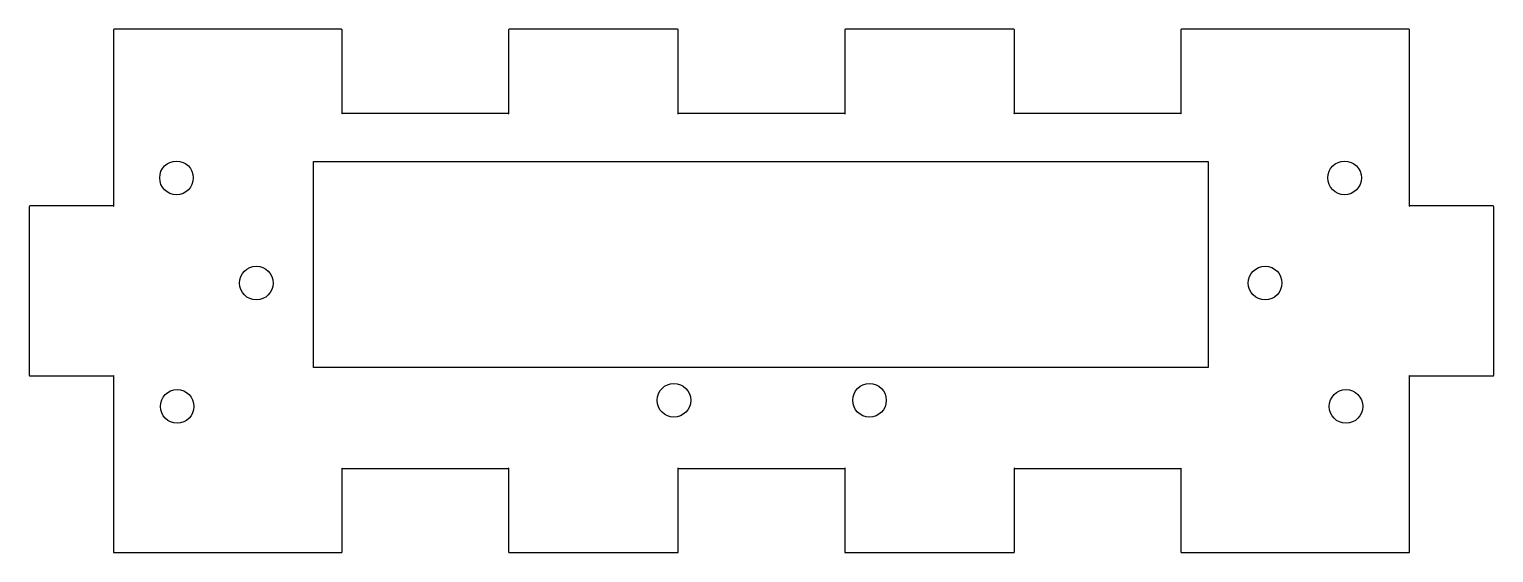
# Model space of a CAD drawing. Header units: millimetres. Extents: x -117 to 57, y 28 to 90.
import ezdxf

# ---------------------------------------------------------------- set-up
doc = ezdxf.new("R2010")
doc.units = ezdxf.units.MM
doc.layers.get('0').update_dxf_attribs({"linetype": 'CONTINUOUS'})

msp = doc.modelspace()

# ---------------------------------------------------------------- linework, layer by layer
for points in [[(0.19, 80.16), (0.19, 90.08), (0.16, 90.13), (0.11, 90.16), (-19.93, 90.16), (-19.98, 90.13), (-20.01, 90.08), (-20.01, 80.16), (-20.01, 80.15), (-20, 80.12), (-19.97, 80.12), (-19.97, 80.14), (-20, 80.16), (-20.01, 80.16), (-39.81, 80.16), (-39.82, 80.16), (-39.85, 80.14), (-39.85, 80.12), (-39.83, 80.12), (-39.81, 80.15), (-39.81, 80.16), (-39.81, 90.08), (-39.84, 90.13), (-39.89, 90.16), (-59.93, 90.16), (-59.98, 90.13), (-60.01, 90.08), (-60.01, 80.16), (-60.01, 80.15), (-60, 80.12), (-59.97, 80.12), (-59.97, 80.14), (-60, 80.16), (-60.01, 80.16), (-79.81, 80.16), (-79.82, 80.16), (-79.85, 80.14), (-79.85, 80.12), (-79.83, 80.12), (-79.81, 80.15), (-79.81, 80.16), (-79.81, 90.08), (-79.84, 90.13), (-79.89, 90.16), (-106.93, 90.16), (-106.98, 90.13), (-107.01, 90.08), (-107.01, 69.16), (-107.01, 69.15), (-107, 69.12), (-106.97, 69.12), (-106.97, 69.14), (-107, 69.16), (-107.01, 69.16), (-116.93, 69.16), (-116.98, 69.13), (-117.01, 69.07), (-117.01, 49.04), (-116.98, 48.99), (-116.93, 48.96), (-107.01, 48.96), (-107, 48.96), (-106.97, 48.97), (-106.97, 48.99), (-107, 49), (-107.01, 48.97), (-107.01, 48.96), (-107.01, 28.04), (-106.98, 27.99), (-106.93, 27.96), (-79.89, 27.96), (-79.84, 27.99), (-79.81, 28.04), (-79.81, 37.96), (-79.81, 37.97), (-79.83, 38), (-79.85, 37.99), (-79.85, 37.97), (-79.82, 37.96), (-79.81, 37.96), (-60.01, 37.96), (-60, 37.96), (-59.97, 37.97), (-59.97, 37.99), (-60, 38), (-60.01, 37.97), (-60.01, 37.96), (-60.01, 28.04), (-59.98, 27.99), (-59.93, 27.96), (-39.89, 27.96), (-39.84, 27.99), (-39.81, 28.04), (-39.81, 37.96), (-39.81, 37.97), (-39.83, 38), (-39.85, 37.99), (-39.85, 37.97), (-39.82, 37.96), (-39.81, 37.96), (-20.01, 37.96), (-20, 37.96), (-19.97, 37.97), (-19.97, 37.99), (-20, 38), (-20.01, 37.97), (-20.01, 37.96), (-20.01, 28.04), (-19.98, 27.99), (-19.93, 27.96), (0.11, 27.96), (0.16, 27.99), (0.19, 28.04), (0.19, 37.96), (0.19, 37.97), (0.17, 38), (0.15, 37.99), (0.15, 37.97), (0.18, 37.96), (0.19, 37.96), (19.99, 37.96), (20, 37.96), (20.03, 37.97), (20.03, 37.99), (20, 38), (19.99, 37.97), (19.99, 37.96), (19.99, 28.04), (20.02, 27.99), (20.07, 27.96), (47.1, 27.96), (47.16, 27.99), (47.19, 28.04), (47.19, 48.96), (47.19, 48.97), (47.18, 49), (47.15, 48.99), (47.15, 48.97), (47.18, 48.96), (47.19, 48.96), (57.11, 48.96), (57.16, 48.99), (57.19, 49.04), (57.19, 69.07), (57.16, 69.13), (57.11, 69.16), (47.19, 69.16), (47.18, 69.16), (47.15, 69.14), (47.15, 69.12), (47.18, 69.12), (47.19, 69.15), (47.19, 69.16), (47.19, 90.08), (47.16, 90.13), (47.1, 90.16), (20.07, 90.16), (20.02, 90.13), (19.99, 90.08), (19.99, 80.16), (19.99, 80.15), (20, 80.12), (20.03, 80.12), (20.03, 80.14), (20, 80.16), (19.99, 80.16)], [(0.19, 80.16), (0.19, 80.15), (0.17, 80.12), (0.15, 80.12), (0.15, 80.14), (0.18, 80.16)], [(23.22, 49.96), (-83.22, 49.96), (-83.22, 74.44), (23.22, 74.44)]]:
    msp.add_lwpolyline(points, close=True)
for centre in [(-99.5, 72.5), (39.45, 72.5), (-90, 60), (30, 60), (-99.42, 45.34), (-40.33, 46.07), (-17.06, 46.07), (39.62, 45.34)]:
    msp.add_circle(centre, 2)

doc.saveas('drawing.dxf')
